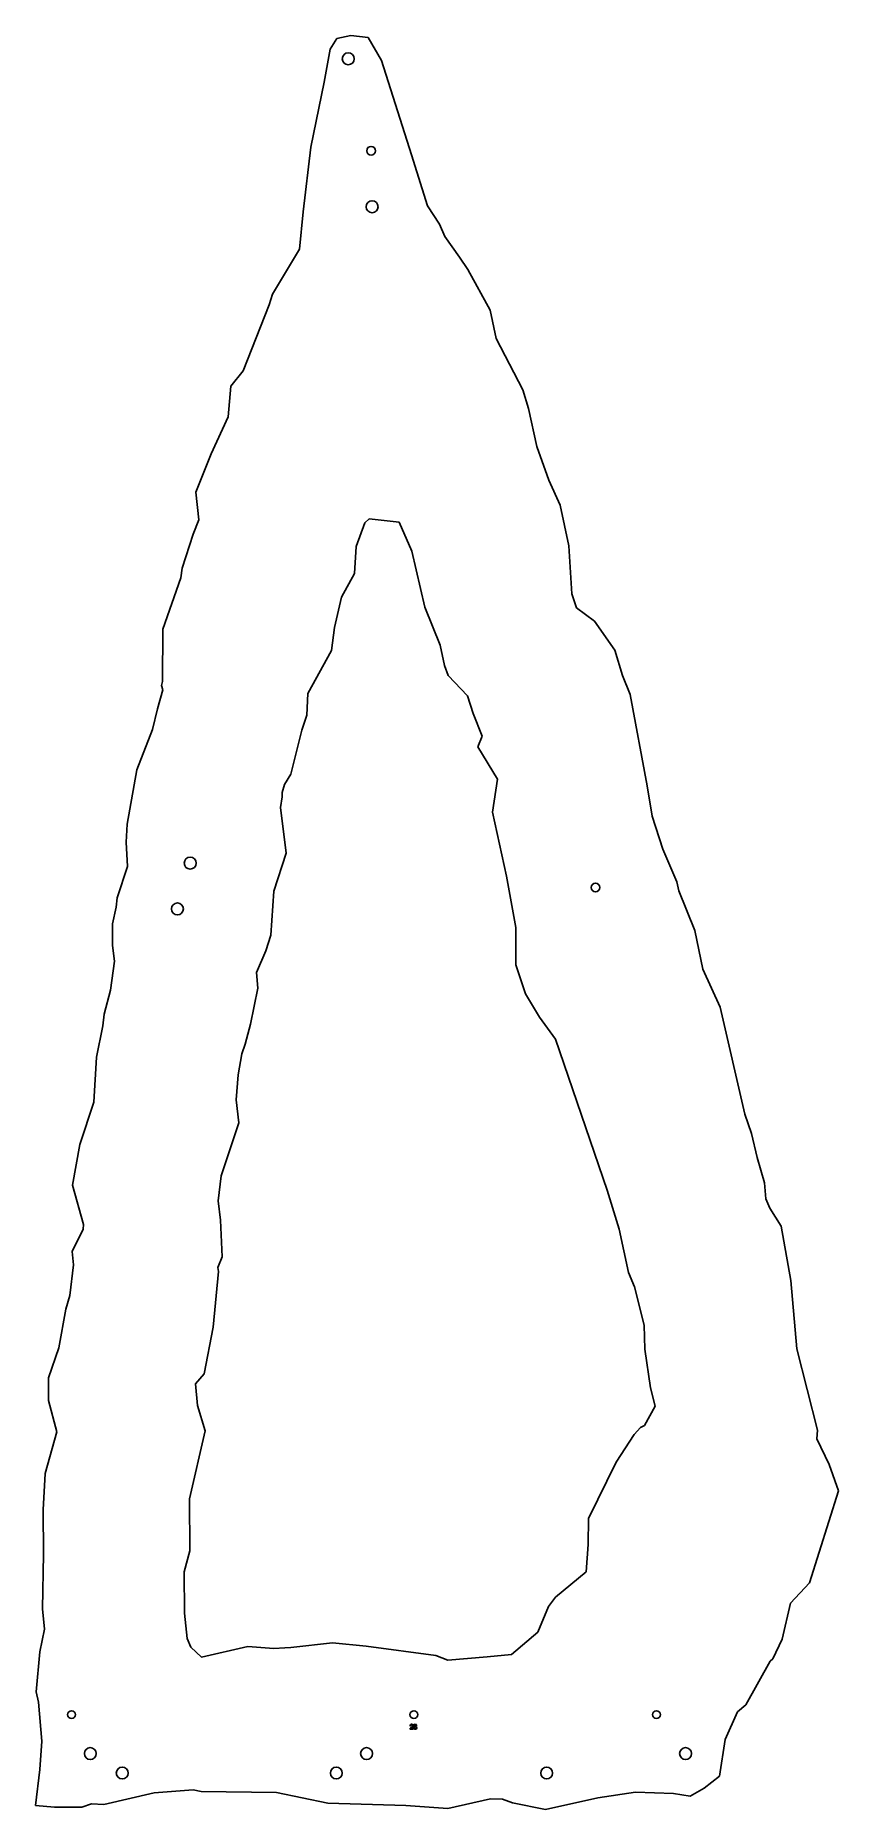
# Model space of a CAD drawing. Header units: millimetres. Extents: x 107 to 932, y 212 to 2033.
import ezdxf

# ---------------------------------------------------------------- set-up
doc = ezdxf.new("R2010")
doc.units = ezdxf.units.MM
doc.linetypes.add('SLD-Durchgehend', pattern=[0])

msp = doc.modelspace()

# ---------------------------------------------------------------- linework, layer by layer
at = {"color": 7, "linetype": 'SLD-Durchgehend', "lineweight": 25}
for p, q in [((416.6, 2030.4), (409.9, 2019.4)), ((431.1, 2033.5), (416.6, 2030.4)), ((449, 2031.4), (431.1, 2033.5)), ((462.5, 2007.8), (449, 2031.4)), ((409.9, 2019.4), (403.6, 1985.7)), ((493.3, 1910.9), (462.5, 2007.8)), ((403.6, 1985.7), (389.9, 1918.9)), ((389.9, 1918.9), (382.1, 1852.4)), ((510, 1858.4), (493.3, 1910.9)), ((522.1, 1839.7), (510, 1858.4)), ((382.1, 1852.4), (378.3, 1814.2)), ((527.7, 1827.2), (522.1, 1839.7)), ((542.8, 1805.7), (527.7, 1827.2)), ((378.3, 1814.2), (350.5, 1768)), ((542.8, 1805.7), (551.4, 1793.2)), ((574.1, 1751.4), (551.4, 1793.2)), ((350.5, 1768), (347.3, 1756.8)), ((347.3, 1756.8), (320.5, 1689)), ((580.5, 1722.4), (574.1, 1751.4)), ((607.9, 1669.7), (580.5, 1722.4)), ((320.5, 1689), (307.8, 1673.4)), ((307.8, 1673.4), (305.1, 1641.9)), ((613.6, 1650.4), (607.9, 1669.7)), ((305.1, 1641.9), (287.5, 1603.8)), ((622.2, 1611.4), (613.6, 1650.4)), ((287.5, 1603.8), (271.9, 1564.6)), ((634.4, 1576.9), (622.2, 1611.4)), ((646, 1551.3), (634.4, 1576.9)), ((271.9, 1564.6), (275.1, 1536)), ((655.1, 1509.4), (646, 1551.3)), ((275.1, 1536), (269, 1521.3)), ((445.5, 1532.9), (436.7, 1508.8)), ((445.5, 1532.9), (449.8, 1537.2)), ((449.8, 1537.2), (480.8, 1533.6)), ((493.9, 1504), (480.8, 1533.6)), ((269, 1521.3), (257.7, 1486.5)), ((436.7, 1508.8), (434.8, 1481.1)), ((507, 1446.3), (493.9, 1504)), ((658.2, 1460.2), (655.1, 1509.4)), ((256.4, 1476.4), (238, 1423.7)), ((257.7, 1486.5), (256.4, 1476.4)), ((434.8, 1481.1), (421.7, 1456.6)), ((662.8, 1445.8), (658.2, 1460.2)), ((421.7, 1456.6), (414.5, 1425.4)), ((507, 1446.3), (523, 1407.4)), ((681.5, 1431.9), (662.8, 1445.8)), ((238, 1423.7), (237.5, 1370)), ((414.5, 1425.4), (411.2, 1401.8)), ((702.4, 1402.3), (681.5, 1431.9)), ((527.2, 1386.6), (523, 1407.4)), ((411.2, 1401.8), (387, 1357.9)), ((531.2, 1376.4), (527.2, 1386.6)), ((710.1, 1376.4), (702.4, 1402.3)), ((237.5, 1370), (236.5, 1366)), ((550.9, 1355.3), (531.2, 1376.4)), ((718, 1356.9), (710.1, 1376.4)), ((238.1, 1361.5), (232.4, 1342.2)), ((236.5, 1366), (238.1, 1361.5)), ((387, 1357.9), (385.9, 1335.4)), ((556.8, 1337.2), (550.9, 1355.3)), ((735.6, 1263.1), (718, 1356.9)), ((232.4, 1342.2), (227.4, 1320.7)), ((385.9, 1335.4), (380.9, 1320.3)), ((566.1, 1314), (556.8, 1337.2)), ((227.4, 1320.7), (211.2, 1279.4)), ((380.9, 1320.3), (369.6, 1274.8)), ((561.6, 1303), (566.1, 1314)), ((581.9, 1269.7), (561.6, 1303)), ((211.2, 1279.4), (201.2, 1223.5)), ((363, 1264.2), (360.5, 1256.2)), ((369.6, 1274.8), (363, 1264.2)), ((576.5, 1236.1), (581.9, 1269.7)), ((740.5, 1231.8), (735.6, 1263.1)), ((360.7, 1251.6), (358.8, 1240.9)), ((358.8, 1240.9), (364.8, 1194)), ((360.5, 1256.2), (360.7, 1251.6)), ((201.2, 1223.5), (200.3, 1205.3)), ((590.9, 1170.3), (576.5, 1236.1)), ((751.5, 1198), (740.5, 1231.8)), ((200.3, 1205.3), (201.7, 1180.1)), ((364.8, 1194), (351.9, 1154.8)), ((766.1, 1164.4), (751.5, 1198)), ((201.7, 1180.1), (191.1, 1147.9)), ((600.7, 1117.6), (590.9, 1170.3)), ((191.1, 1147.9), (190.2, 1138.3)), ((351.9, 1154.8), (349.1, 1109.8)), ((768.1, 1155.2), (766.1, 1164.4)), ((784.6, 1114.5), (768.1, 1155.2)), ((190.2, 1138.3), (186.3, 1121.3)), ((186.3, 1121.3), (186.3, 1099.2)), ((600.7, 1117.6), (600.7, 1079.1)), ((792.7, 1074.9), (784.6, 1114.5)), ((186.3, 1099.2), (188.2, 1083)), ((343.8, 1093.6), (334.1, 1071.4)), ((349.1, 1109.8), (343.8, 1093.6)), ((188.2, 1083), (184.1, 1053.1)), ((600.7, 1079.1), (610.7, 1049.3)), ((810.4, 1035.6), (792.7, 1074.9)), ((334.1, 1071.4), (335.5, 1055.1)), ((184.1, 1053.1), (177.6, 1028.4)), ((335.5, 1055.1), (327.9, 1018.1)), ((610.7, 1049.3), (624.8, 1025.4)), ((177.6, 1028.4), (176.5, 1016.7)), ((624.8, 1025.4), (641.4, 1002.9)), ((835.9, 925.8), (810.4, 1035.6)), ((176.5, 1016.7), (169.7, 984.4)), ((327.9, 1018.1), (322.6, 997.7)), ((694.6, 847.8), (641.4, 1002.9)), ((169.7, 984.4), (167, 938)), ((319, 987.9), (315.3, 966.4)), ((322.6, 997.7), (319, 987.9)), ((315.3, 966.4), (313.3, 940.6)), ((167, 938), (152.8, 894.7)), ((313.3, 940.6), (316.1, 917)), ((316.1, 917), (298, 862.5)), ((842.8, 906.1), (835.9, 925.8)), ((152.8, 894.7), (145.2, 853.1)), ((848.4, 881.5), (842.8, 906.1)), ((856, 855.3), (848.4, 881.5)), ((298, 862.5), (294.8, 837)), ((145.2, 853.1), (156.4, 812.4)), ((706.9, 807.8), (694.6, 847.8)), ((857.5, 838.8), (856, 855.3)), ((861.6, 829.3), (857.5, 838.8)), ((294.8, 837), (297.3, 817.1)), ((873.2, 810.9), (861.6, 829.3)), ((156.3, 807.6), (144.8, 784.8)), ((156.4, 812.4), (156.3, 807.6)), ((297.3, 817.1), (298.9, 779.2)), ((716.3, 763.1), (706.9, 807.8)), ((883.1, 755), (873.2, 810.9)), ((144.8, 784.8), (146.1, 771)), ((146.1, 771), (142.6, 739.5)), ((298.9, 779.2), (294.4, 768.4)), ((294.4, 768.4), (295.1, 764.4)), ((295.1, 764.4), (289.8, 707.2)), ((722.4, 748.4), (716.3, 763.1)), ((732.5, 709.1), (722.4, 748.4)), ((889.3, 685), (883.1, 755)), ((142.6, 739.5), (138.3, 725.7)), ((138.3, 725.7), (131, 686)), ((289.8, 707.2), (280.6, 659.2)), ((733.1, 684.5), (732.5, 709.1)), ((131, 686), (120.6, 655.1)), ((738.9, 644.9), (733.1, 684.5)), ((910.4, 601.3), (889.3, 685)), ((280.6, 659.2), (271.5, 649)), ((120.6, 655.1), (120.4, 631.7)), ((271.5, 649), (273.6, 626.6)), ((743.6, 626), (738.9, 644.9)), ((120.4, 631.7), (129.2, 599.7)), ((273.6, 626.6), (281.5, 600.8)), ((732.9, 606.2), (743.6, 626)), ((722.2, 597), (728.8, 604)), ((728.8, 604), (732.9, 606.2)), ((909.7, 592.5), (910.4, 601.3)), ((129.2, 599.7), (117.2, 556.7)), ((281.5, 600.8), (265.3, 531)), ((703.6, 568.6), (722.2, 597)), ((922.5, 566.2), (909.7, 592.5)), ((675.3, 510.5), (703.6, 568.6)), ((932.1, 539.1), (922.5, 566.2)), ((117.2, 556.7), (115.1, 519.4)), ((265.3, 531), (265.8, 477.4)), ((902.2, 444.5), (932.1, 539.1)), ((115.1, 519.4), (115.5, 474.1)), ((675, 483.9), (675.3, 510.5)), ((115.5, 474.1), (114.5, 417.8)), ((265.8, 477.4), (260, 456)), ((675, 483.9), (672.9, 455.9)), ((260, 456), (260.2, 413.3)), ((641.3, 429.9), (672.9, 455.9)), ((882.6, 423.7), (902.2, 444.5)), ((623.2, 393.9), (634.3, 420.4)), ((634.3, 420.4), (641.3, 429.9)), ((874.3, 386.7), (882.6, 423.7)), ((114.5, 417.8), (116.6, 397.1)), ((260.2, 413.3), (262.9, 387.3)), ((116.6, 397.1), (111.6, 373.6)), ((266.8, 378.7), (262.9, 387.3)), ((369.4, 378.3), (412.2, 382.9)), ((412.2, 382.9), (446.8, 379.4)), ((596.2, 370.9), (623.2, 393.9)), ((864.7, 366.6), (874.3, 386.7)), ((111.6, 373.6), (107.9, 332.6)), ((266.8, 378.7), (277.6, 368.2)), ((277.6, 368.2), (325.4, 379.2)), ((325.4, 379.2), (351.9, 377.1)), ((351.9, 377.1), (363.3, 377.7)), ((369.4, 378.3), (363.3, 377.7)), ((446.8, 379.4), (518.3, 369.9)), ((518.3, 369.9), (530.8, 365.3)), ((571.3, 368.6), (530.8, 365.3)), ((571.3, 368.6), (596.2, 370.9)), ((862, 364), (864.7, 366.6)), ((836.9, 319.3), (862, 364)), ((107.9, 332.6), (110.3, 322.2)), ((110.3, 322.2), (113.6, 282)), ((815.7, 283.7), (828.4, 312)), ((828.4, 312), (836.9, 319.3)), ((113.6, 282), (111.8, 253)), ((810, 246.2), (815.7, 283.7)), ((111.8, 253), (107.2, 215.8)), ((794, 233.6), (810, 246.2)), ((177.3, 216.9), (229.1, 229)), ((229.1, 229), (269.2, 231.9)), ((269.2, 231.9), (277.3, 230.2)), ((277.3, 230.2), (354.7, 229.2)), ((354.7, 229.2), (407.4, 218.3)), ((530.6, 212.8), (574.6, 222.7)), ((574.6, 222.7), (586.9, 222.5)), ((586.9, 222.5), (597.1, 218.8)), ((597.1, 218.8), (631.2, 211.8)), ((631.2, 211.8), (684.8, 223.9)), ((684.8, 223.9), (723.7, 229.6)), ((723.7, 229.6), (762.6, 228.4)), ((762.6, 228.4), (779.6, 225.4)), ((779.6, 225.4), (794, 233.6)), ((107.2, 215.8), (126.6, 214.1)), ((126.6, 214.1), (154.9, 214.3)), ((154.9, 214.3), (164.8, 217.7)), ((164.8, 217.7), (177.3, 216.9)), ((407.4, 218.3), (487.6, 215.9)), ((487.6, 215.9), (530.6, 212.8))]:
    msp.add_line(p, q, dxfattribs=at)
at = {"color": 2, "linetype": 'SLD-Durchgehend', "lineweight": 25, "true_color": 0xffff00}
for p, q in [((491.7, 294.3), (493.6, 296.4)), ((495, 294.3), (491.7, 294.3)), ((492.3, 297.8), (491.8, 297.8)), ((494, 296.2), (492.7, 294.9)), ((492.7, 294.9), (495, 294.9)), ((495, 294.9), (495, 294.3))]:
    msp.add_line(p, q, dxfattribs=at)
at = {"color": 2, "linetype": 'SLD-Durchgehend', "lineweight": 25, "true_color": 0xffff00, "flags": 128}
for points in [[(496.5, 297.1), (495.9, 297.6), (495.8, 298.2)], [(495.9, 295.7), (496.1, 295.3), (496.4, 294.9), (497.2, 294.7)], [(498.2, 298.2), (498.1, 298.6), (497.8, 298.8), (497.2, 299)], [(498.5, 294.8), (497.8, 294.3), (497.2, 294.2)], [(497.9, 297.1), (498.7, 296.5), (498.8, 296.2), (498.9, 295.8)], [(498.9, 295.8), (498.8, 295.2), (498.5, 294.8)]]:
    msp.add_lwpolyline(points, dxfattribs=at)
at = {"color": 7, "linetype": 'SLD-Durchgehend', "lineweight": 25}
for centre, radius in [((428.5, 2009.5), 6.12), ((451.9, 1915.1), 4.5), ((453, 1857.6), 6.12), ((266.1, 1183.6), 6.12), ((682.5, 1158.6), 4.5), ((253, 1136.6), 6.12), ((144.2, 309.3), 4), ((495.9, 309.3), 4), ((745.1, 309.3), 4), ((163.5, 269.3), 6.12), ((447.3, 269.3), 6.12), ((775, 269.3), 6.12), ((196.3, 249.3), 6.12), ((416.2, 249.3), 6.12), ((632.3, 249.3), 6.12)]:
    msp.add_circle(centre, radius, dxfattribs=at)
at = {"color": 2, "linetype": 'SLD-Durchgehend', "lineweight": 25, "true_color": 0xffff00}
for centre, radius, start, end in [((493.5, 297.8), 1.62, 89.7736, 181.4795), ((493.4, 297.8), 1.15, 89.5727, 180.1792), ((493.5, 298), 1.47, 359.2297, 91.6894), ((493.5, 297.9), 1.05, 1.7775, 92.1045), ((492.4, 298.2), 2.17, 303.8575, 352.7939), ((492.4, 298.3), 2.64, 307.6099, 353.5501), ((497, 295.7), 1.5, 109.9621, 178.5279), ((497.1, 295.8), 1.57, 180.7145, 274.5325), ((497.2, 298.1), 1.4, 87.1637, 175.2469), ((497.1, 295.7), 1.19, 85.622, 175.8465), ((497.1, 298.1), 0.888, 82.9048, 173.2766), ((497.2, 298.3), 0.969, 188.4302, 273.0405), ((497.3, 298.1), 1.36, 2.6137, 92.5377), ((497.3, 298.3), 0.926, 266.5131, 354.5152), ((497.3, 295.7), 1.17, 5.5202, 93.0381), ((497.3, 295.9), 1.14, 264.0039, 356.6453), ((497.5, 298.2), 1.15, 292.5824, 359.0553)]:
    msp.add_arc(centre, radius, start, end, dxfattribs=at)

doc.saveas('drawing.dxf')
